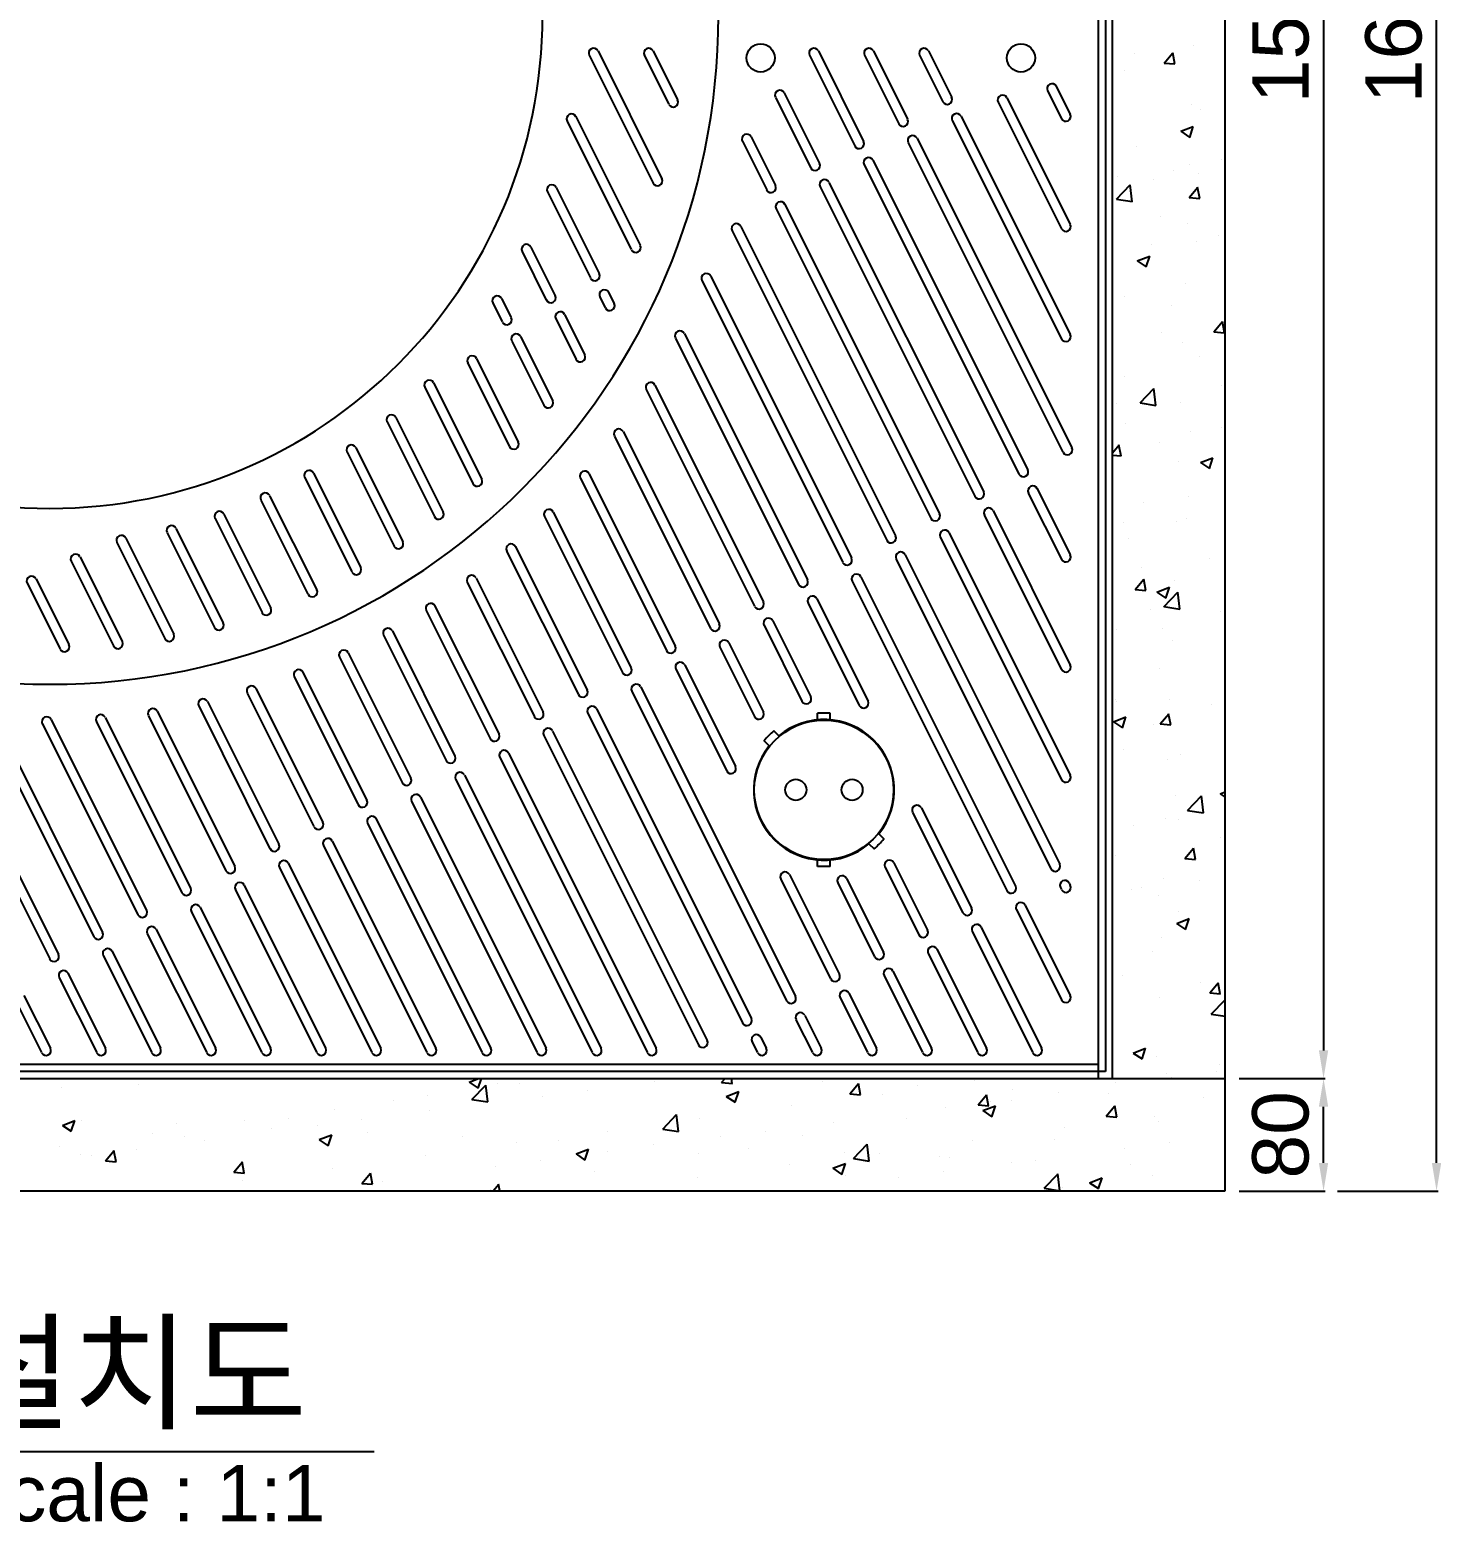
# Model space of a CAD drawing. Header units: millimetres. Extents: x 11766 to 18340, y -43240 to -38591.
# Drawn here: x 13267 to 14270, y -40943 to -39882 of the extents above; entities that cross this region are included whole.
import ezdxf
from ezdxf.enums import TextEntityAlignment as Align

# ---------------------------------------------------------------- set-up
doc = ezdxf.new("R2010")
doc.units = ezdxf.units.MM
for name, color, linetype in [('TEXT', 7, 'Continuous'), ('받침틀', 251, 'Continuous'), ('압연강', 40, 'Continuous')]:
    doc.layers.add(name, color=color, linetype=linetype)
doc.styles.get("Standard").update_dxf_attribs({"font": 'arial.ttf'})
doc.dimstyles.new('ISO-25', dxfattribs={"dimtxt": 40, "dimasz": 20, "dimexe": 1.25, "dimexo": 10, "dimgap": 10, "dimtad": 1, "dimdec": 0, "dimtxsty": 'Standard', "dimcen": 2.5, "dimclrd": 3, "dimclre": 3, "dimclrt": 3, "dimadec": 0, "dimazin": 0, "dimtfac": 1, "dimtdec": 0, "dimtmove": 0, "dimatfit": 3, "dimfxl": 0, "dimarcsym": 0})

# ---------------------------------------------------------------- blocks, each defined once
blk = doc.blocks.new('*D4')
at = {"color": 3, "lineweight": -2, "transparency": 16777216}
for p, q in [((5969.9, -46646.2), (5990.5, -46646.2)), ((5989.3, -46666.2), (5989.3, -48136.2)), ((5929.3, -48156.2), (5990.5, -48156.2))]:
    blk.add_line(p, q, dxfattribs=at)
at = {"color": 3, "transparency": 16777216}
for points in [[(5986, -46666.2), (5992.6, -46666.2), (5989.3, -46646.2)], [(5986, -48136.2), (5992.6, -48136.2), (5989.3, -48156.2)]]:
    blk.add_solid(points, dxfattribs=at)
at = {"layer": 'Defpoints', "color": 0, "transparency": 16777216}
for p in [(5959.9, -46646.2), (5919.3, -48156.2), (5989.3, -48156.2)]:
    blk.add_point(p, dxfattribs=at)
at = {"color": 3, "transparency": 16777216, "insert": (5958.9, -47401.2), "char_height": 40, "attachment_point": 5, "rotation": 90}
blk.add_mtext('1510', dxfattribs=at)
blk = doc.blocks.new('*D5')
at = {"color": 3, "lineweight": -2, "transparency": 16777216}
for p, q in [((5979.3, -48156.2), (5988, -48156.2)), ((5989.3, -48216.2), (5989.3, -48176.2)), ((5929.3, -48236.2), (5990.5, -48236.2))]:
    blk.add_line(p, q, dxfattribs=at)
at = {"color": 3, "transparency": 16777216}
for points in [[(5986, -48176.2), (5992.6, -48176.2), (5989.3, -48156.2)], [(5986, -48216.2), (5992.6, -48216.2), (5989.3, -48236.2)]]:
    blk.add_solid(points, dxfattribs=at)
at = {"layer": 'Defpoints', "color": 0, "transparency": 16777216}
for p in [(5989.3, -48156.2), (5989.3, -48156.2), (5919.3, -48236.2)]:
    blk.add_point(p, dxfattribs=at)
at = {"color": 3, "transparency": 16777216, "insert": (5958.9, -48196.2), "char_height": 40, "attachment_point": 5, "rotation": 90}
blk.add_mtext('80', dxfattribs=at)
blk = doc.blocks.new('*D2')
at = {"color": 3, "lineweight": -2, "transparency": 16777216}
for p, q in [((5999.3, -46566.2), (6070.8, -46566.2)), ((6069.6, -48216.2), (6069.6, -46586.2)), ((5999.3, -48236.2), (6070.8, -48236.2))]:
    blk.add_line(p, q, dxfattribs=at)
at = {"color": 3, "transparency": 16777216}
for points in [[(6066.3, -46586.2), (6072.9, -46586.2), (6069.6, -46566.2)], [(6066.3, -48216.2), (6072.9, -48216.2), (6069.6, -48236.2)]]:
    blk.add_solid(points, dxfattribs=at)
at = {"layer": 'Defpoints', "color": 0, "transparency": 16777216}
for p in [(5989.3, -46566.2), (6069.6, -46566.2), (5989.3, -48236.2)]:
    blk.add_point(p, dxfattribs=at)
at = {"color": 3, "transparency": 16777216, "insert": (6039.2, -47401.2), "char_height": 40, "attachment_point": 5, "rotation": 90}
blk.add_mtext('1670', dxfattribs=at)
blk = doc.blocks.new('A$C6562381F')
for p, q in [((4.5, 54.5), (-4.5, 54.5)), ((-4.5, 49.3), (-4.5, 54.5)), ((4.5, 49.3), (4.5, 54.5)), ((-4.5, -54.5), (-4.5, -49.3)), ((4.5, -54.5), (4.5, -49.3)), ((4.5, -54.5), (-4.5, -54.5))]:
    blk.add_line(p, q)
for centre, radius in [((0, 0), 49.5), ((-20, 0), 7.5), ((20, 0), 7.5)]:
    blk.add_circle(centre, radius)
blk = doc.blocks.new('AG1515')
for p, q in [((18731.1, -42292.2), (18731.1, -43042.2)), ((18731.1, -43042.2), (17231.1, -43042.2))]:
    blk.add_line(p, q)
blk.add_lwpolyline([(18495.5, -42800.3, 0.045549), (18488.5, -42807.4), (18492.1, -42811, 0.904534), (18563.1, -42880.6), (18566.7, -42884.1, 0.045549), (18573.7, -42877), (18570.1, -42873.5, 0.904534), (18499.1, -42803.8)], format="xyb", close=True)
for centre in [(18486.1, -42322.2), (18671.1, -42322.2)]:
    blk.add_circle(centre, 10)
for radius in [475, 350]:
    blk.add_arc((17981.1, -42292.2), radius, 180, 0)
at = {"layer": '압연강'}
for p, q in [((18364.3, -42320.3), (18409.7, -42411.1)), ((18370.6, -42317.2), (18416, -42408)), ((18403.4, -42320.3), (18420.8, -42355.1)), ((18409.7, -42317.2), (18427.1, -42352)), ((18520.8, -42320.3), (18553, -42384.6)), ((18527.1, -42317.2), (18559.2, -42381.5)), ((18560, -42320.3), (18584.3, -42369)), ((18566.2, -42317.2), (18590.5, -42365.8)), ((18599.1, -42320.3), (18615.6, -42353.3)), ((18605.4, -42317.2), (18621.9, -42350.2)), ((18690, -42345.5), (18699.8, -42365.3)), ((18696.2, -42342.4), (18706.1, -42362.2)), ((18496.6, -42350.2), (18521.7, -42400.3)), ((18502.9, -42347.1), (18527.9, -42397.1)), ((18654.9, -42353.6), (18699.8, -42443.5)), ((18661.1, -42350.5), (18706.1, -42440.4)), ((18348.6, -42367.1), (18394.2, -42458.4)), ((18354.8, -42363.9), (18400.5, -42455.3)), ((18622.3, -42366.7), (18699.8, -42521.8)), ((18628.6, -42363.6), (18706.1, -42518.7)), ((18479.3, -42378.2), (18496.6, -42412.8)), ((18473.1, -42381.4), (18490.4, -42415.9)), ((18591, -42382.4), (18700.9, -42602.3)), ((18597.3, -42379.2), (18707.2, -42599.1)), ((18559.7, -42398), (18669.6, -42617.9)), ((18565.9, -42394.9), (18675.9, -42614.8)), ((18334.6, -42417.4), (18365.2, -42478.5)), ((18340.8, -42414.3), (18371.4, -42475.4)), ((18528.4, -42413.7), (18638.3, -42633.6)), ((18534.6, -42410.6), (18644.6, -42630.4)), ((18497.1, -42429.3), (18607, -42649.2)), ((18503.3, -42426.2), (18613.3, -42646.1)), ((18472, -42441.9), (18582, -42661.7)), ((18465.8, -42445), (18575.7, -42664.9)), ((18316.6, -42459.7), (18333.8, -42494.2)), ((18322.9, -42456.6), (18340.1, -42491.1)), ((18444.3, -42480.4), (18544.4, -42680.5)), ((18450.6, -42477.3), (18550.7, -42677.4)), ((18302, -42493.1), (18308.8, -42506.7)), ((18371.9, -42491.9), (18375.7, -42499.7)), ((18378.1, -42488.8), (18382, -42496.6)), ((18295.7, -42496.2), (18302.5, -42509.8)), ((18346.8, -42504.5), (18361.2, -42533.2)), ((18340.6, -42507.6), (18354.9, -42536.3)), ((18309.2, -42523.3), (18332.1, -42569)), ((18315.5, -42520.1), (18338.4, -42565.8)), ((18425.6, -42521.2), (18513.1, -42696.2)), ((18431.9, -42518), (18519.4, -42693)), ((18284.2, -42535.8), (18313.9, -42595.1)), ((18277.9, -42538.9), (18307.6, -42598.3)), ((18247.4, -42556.2), (18281.6, -42624.5)), ((18253.7, -42553), (18287.9, -42621.4)), ((18404.8, -42557.7), (18481.8, -42711.8)), ((18411, -42554.6), (18488.1, -42708.7)), ((18226.9, -42577.6), (18260.5, -42644.9)), ((18220.6, -42580.8), (18254.3, -42648.1)), ((18388.4, -42587.7), (18456.8, -42724.3)), ((18198.4, -42599), (18231.9, -42665.9)), ((18382.2, -42590.8), (18450.5, -42727.5)), ((18192.2, -42602.2), (18225.6, -42669)), ((18162.1, -42620.2), (18195.7, -42687.4)), ((18168.3, -42617.1), (18201.9, -42684.3)), ((18358, -42620.8), (18419.2, -42743.1)), ((18364.3, -42617.6), (18425.4, -42740)), ((18676.3, -42631.3), (18699.8, -42678.3)), ((18682.6, -42628.2), (18706.1, -42675.2)), ((18131, -42636.3), (18164.4, -42703.2)), ((18137.2, -42633.2), (18170.7, -42700)), ((18098.4, -42649.4), (18131.8, -42716.2)), ((18104.7, -42646.3), (18138.1, -42713.1)), ((18332.5, -42647.9), (18387.9, -42758.8)), ((18338.7, -42644.8), (18394.1, -42755.6)), ((18645, -42647), (18699.8, -42756.6)), ((18651.3, -42643.8), (18706.1, -42753.5)), ((18034.9, -42663.3), (18069.1, -42731.6)), ((18064.3, -42659.5), (18098, -42726.8)), ((18070.6, -42656.4), (18104.2, -42723.6)), ((18613.7, -42662.6), (18699.8, -42834.9)), ((18620, -42659.5), (18706.1, -42831.7)), ((18028.7, -42666.4), (18062.8, -42734.7)), ((18305.6, -42672.6), (18356.6, -42774.4)), ((18311.9, -42669.4), (18362.8, -42771.3)), ((17996.2, -42679.8), (18026.3, -42739.9)), ((18002.5, -42676.6), (18032.5, -42736.8)), ((18582.4, -42678.3), (18692.4, -42898.2)), ((18588.7, -42675.2), (18698.6, -42895)), ((17964.9, -42695.4), (17988.3, -42742.1)), ((17971.2, -42692.3), (17994.5, -42739)), ((18277.6, -42694.8), (18325.3, -42790.1)), ((18283.9, -42691.7), (18331.5, -42787)), ((18551.1, -42693.9), (18661.1, -42913.8)), ((18557.4, -42690.8), (18667.3, -42910.7)), ((18526.1, -42706.5), (18562.4, -42779.1)), ((18248.5, -42714.7), (18294, -42805.7)), ((18254.7, -42711.6), (18300.2, -42802.6)), ((18519.8, -42709.6), (18556.1, -42782.2)), ((18488.5, -42725.2), (18515.4, -42779.1)), ((18494.8, -42722.1), (18521.7, -42776)), ((18218.2, -42732.4), (18262.7, -42821.4)), ((18224.4, -42729.3), (18268.9, -42818.3)), ((18463.5, -42737.8), (18488.1, -42787)), ((18186.8, -42747.9), (18231.4, -42837)), ((18193.1, -42744.8), (18237.6, -42833.9)), ((18457.2, -42740.9), (18481.8, -42790.1)), ((18160.9, -42758.8), (18206.3, -42849.6)), ((18425.9, -42756.5), (18462, -42828.7)), ((18432.2, -42753.4), (18468.3, -42825.6)), ((18127.5, -42770.3), (18175, -42865.2)), ((18154.6, -42761.9), (18200.1, -42852.7)), ((18400.9, -42769.1), (18510.8, -42988.9)), ((18093, -42779.5), (18143.7, -42880.9)), ((18121.3, -42773.4), (18168.7, -42868.3)), ((18394.6, -42772.2), (18504.5, -42992.1)), ((17894.2, -42788.8), (17980.9, -42962.3)), ((17900.4, -42785.7), (17987.2, -42959.1)), ((17942.1, -42790.7), (18018.5, -42943.5)), ((18020.3, -42790.7), (18081.1, -42912.2)), ((18051.1, -42789.5), (18106.1, -42899.7)), ((18057.3, -42786.4), (18112.4, -42896.5)), ((18086.8, -42782.6), (18137.4, -42884)), ((18363.3, -42787.8), (18473.2, -43007.7)), ((18369.5, -42784.7), (18479.5, -43004.6)), ((17935.8, -42793.8), (18012.2, -42946.6)), ((17975.7, -42795.3), (18043.5, -42931)), ((17982, -42792.2), (18049.8, -42927.8)), ((18014.1, -42793.8), (18074.8, -42915.3)), ((18338.2, -42800.4), (18448.2, -43020.2)), ((18332, -42803.5), (18441.9, -43023.4)), ((18300.7, -42819.2), (18405.6, -43028.9)), ((18307, -42816.1), (18411.8, -43025.8)), ((18275.6, -42831.7), (18372.7, -43025.8)), ((18269.4, -42834.8), (18366.4, -43028.9)), ((18238.1, -42850.5), (18327.3, -43028.9)), ((18244.3, -42847.3), (18333.6, -43025.8)), ((18600.4, -42855), (18636, -42926.3)), ((18213, -42863), (18294.4, -43025.8)), ((18594.1, -42858.2), (18629.7, -42929.5)), ((18206.8, -42866.1), (18288.2, -43028.9)), ((18175.5, -42881.8), (18249, -43028.9)), ((18181.7, -42878.6), (18255.3, -43025.8)), ((18144.2, -42897.4), (18209.9, -43028.9)), ((18150.4, -42894.3), (18216.2, -43025.8)), ((18574.5, -42897.2), (18598.4, -42945.1)), ((18580.7, -42894), (18604.7, -42942)), ((18500.4, -42905.6), (18535.8, -42976.4)), ((18506.7, -42902.4), (18542.1, -42973.3)), ((18540.9, -42908.3), (18567.1, -42960.8)), ((18547.2, -42905.2), (18573.4, -42957.6)), ((18112.8, -42913.1), (18170.8, -43028.9)), ((18119.1, -42909.9), (18177, -43025.8)), ((18699.1, -42911.6), (18699.8, -42913.1)), ((18705.3, -42908.4), (18706.1, -42910)), ((18081.5, -42928.7), (18131.7, -43028.9)), ((18087.8, -42925.6), (18137.9, -43025.8)), ((18667.8, -42927.2), (18699.8, -42991.4)), ((18674, -42924.1), (18706.1, -42988.3)), ((18642.7, -42939.7), (18685.7, -43025.8)), ((18050.2, -42944.4), (18092.5, -43028.9)), ((18056.5, -42941.2), (18098.8, -43025.8)), ((18636.5, -42942.9), (18679.5, -43028.9)), ((18018.9, -42960), (18053.4, -43028.9)), ((18025.2, -42956.9), (18059.6, -43025.8)), ((18605.2, -42958.5), (18640.4, -43028.9)), ((18611.4, -42955.4), (18646.6, -43025.8)), ((18580.1, -42971.1), (18607.5, -43025.8)), ((17987.6, -42975.7), (18014.3, -43028.9)), ((17993.9, -42972.5), (18020.5, -43025.8)), ((18573.8, -42974.2), (18601.2, -43028.9)), ((17956.3, -42991.3), (17975.1, -43028.9)), ((17962.6, -42988.2), (17981.4, -43025.8)), ((18542.5, -42989.8), (18562.1, -43028.9)), ((18548.8, -42986.7), (18568.4, -43025.8)), ((18517.5, -43002.4), (18529.2, -43025.8)), ((18511.2, -43005.5), (18523, -43028.9)), ((18479.9, -43021.1), (18483.8, -43028.9)), ((18486.2, -43018), (18490.1, -43025.8))]:
    blk.add_line(p, q, dxfattribs=at)
for centre, start, end in [((18367.4, -42318.8), 26.5651, 206.5651), ((18406.6, -42318.8), 26.5651, 206.5651), ((18524, -42318.8), 26.5651, 206.5651), ((18563.1, -42318.8), 26.5651, 206.5651), ((18602.2, -42318.8), 26.5651, 206.5651), ((18499.8, -42348.6), 26.5651, 206.5651), ((18693.1, -42344), 26.5651, 206.5651), ((18424, -42353.6), 206.5651, 26.5651), ((18618.7, -42351.7), 206.5651, 26.5651), ((18658, -42352.1), 26.5651, 206.5651), ((18351.7, -42365.5), 26.5651, 206.5651), ((18587.4, -42367.4), 206.5651, 26.5651), ((18625.4, -42365.2), 26.5651, 206.5651), ((18703, -42363.7), 206.5651, 26.5651), ((18476.2, -42379.8), 26.5651, 206.5651), ((18594.1, -42380.8), 26.5651, 206.5651), ((18556.1, -42383.1), 206.5651, 26.5651), ((18524.8, -42398.7), 206.5651, 26.5651), ((18562.8, -42396.5), 26.5651, 206.5651), ((18412.8, -42409.5), 206.5651, 26.5651), ((18531.5, -42412.1), 26.5651, 206.5651), ((18337.7, -42415.8), 26.5651, 206.5651), ((18493.5, -42414.4), 206.5651, 26.5651), ((18500.2, -42427.8), 26.5651, 206.5651), ((18468.9, -42443.4), 26.5651, 206.5651), ((18703, -42442), 206.5651, 26.5651), ((18319.7, -42458.1), 26.5651, 206.5651), ((18397.4, -42456.9), 206.5651, 26.5651), ((18368.3, -42477), 206.5651, 26.5651), ((18447.5, -42478.8), 26.5651, 206.5651), ((18298.9, -42494.7), 26.5651, 206.5651), ((18337, -42492.6), 206.5651, 26.5651), ((18375, -42490.4), 26.5651, 206.5651), ((18343.7, -42506), 26.5651, 206.5651), ((18378.9, -42498.2), 206.5651, 26.5651), ((18305.7, -42508.3), 206.5651, 26.5651), ((18428.7, -42519.6), 26.5651, 206.5651), ((18312.4, -42521.7), 26.5651, 206.5651), ((18703, -42520.2), 206.5651, 26.5651), ((18281.1, -42537.3), 26.5651, 206.5651), ((18358, -42534.7), 206.5651, 26.5651), ((18250.6, -42554.6), 26.5651, 206.5651), ((18407.9, -42556.2), 26.5651, 206.5651), ((18335.2, -42567.4), 206.5651, 26.5651), ((18223.7, -42579.2), 26.5651, 206.5651), ((18385.3, -42589.2), 26.5651, 206.5651), ((18195.3, -42600.6), 26.5651, 206.5651), ((18310.7, -42596.7), 206.5651, 26.5651), ((18704.1, -42600.7), 206.5651, 26.5651), ((18165.2, -42618.7), 26.5651, 206.5651), ((18284.8, -42623), 206.5651, 26.5651), ((18361.1, -42619.2), 26.5651, 206.5651), ((18672.8, -42616.3), 206.5651, 26.5651), ((18134.1, -42634.7), 26.5651, 206.5651), ((18641.5, -42632), 206.5651, 26.5651), ((18679.5, -42629.8), 26.5651, 206.5651), ((18335.6, -42646.4), 26.5651, 206.5651), ((18648.2, -42645.4), 26.5651, 206.5651), ((18101.5, -42647.8), 26.5651, 206.5651), ((18257.4, -42646.5), 206.5651, 26.5651), ((18610.1, -42647.6), 206.5651, 26.5651), ((18031.8, -42664.9), 26.5651, 206.5651), ((18067.5, -42657.9), 26.5651, 206.5651), ((18578.8, -42663.3), 206.5651, 26.5651), ((18616.9, -42661.1), 26.5651, 206.5651), ((17999.3, -42678.2), 26.5651, 206.5651), ((18228.7, -42667.4), 206.5651, 26.5651), ((18308.8, -42671), 26.5651, 206.5651), ((18585.6, -42676.7), 26.5651, 206.5651), ((18198.8, -42685.9), 206.5651, 26.5651), ((18547.5, -42679), 206.5651, 26.5651), ((18703, -42676.8), 206.5651, 26.5651), ((17968, -42693.9), 26.5651, 206.5651), ((18280.8, -42693.2), 26.5651, 206.5651), ((18516.2, -42694.6), 206.5651, 26.5651), ((18554.2, -42692.4), 26.5651, 206.5651), ((18167.6, -42701.6), 206.5651, 26.5651), ((18522.9, -42708), 26.5651, 206.5651), ((18134.9, -42714.6), 206.5651, 26.5651), ((18251.6, -42713.2), 26.5651, 206.5651), ((18484.9, -42710.3), 206.5651, 26.5651), ((18101.1, -42725.2), 206.5651, 26.5651), ((18221.3, -42730.9), 26.5651, 206.5651), ((18453.6, -42725.9), 206.5651, 26.5651), ((18491.6, -42723.7), 26.5651, 206.5651), ((18029.4, -42738.4), 206.5651, 26.5651), ((18065.9, -42733.2), 206.5651, 26.5651), ((18460.3, -42739.3), 26.5651, 206.5651), ((17991.4, -42740.6), 206.5651, 26.5651), ((18189.9, -42746.4), 26.5651, 206.5651), ((18422.3, -42741.6), 206.5651, 26.5651), ((18157.8, -42760.3), 26.5651, 206.5651), ((18391, -42757.2), 206.5651, 26.5651), ((18429, -42755), 26.5651, 206.5651), ((18703, -42755), 206.5651, 26.5651), ((18124.4, -42771.8), 26.5651, 206.5651), ((18397.7, -42770.6), 26.5651, 206.5651), ((18089.9, -42781.1), 26.5651, 206.5651), ((18359.7, -42772.9), 206.5651, 26.5651), ((18518.6, -42777.6), 206.5651, 26.5651), ((18559.3, -42780.6), 206.5651, 26.5651), ((17978.8, -42793.8), 26.5651, 206.5651), ((18017.2, -42792.2), 26.5651, 206.5651), ((18054.2, -42787.9), 26.5651, 206.5651), ((18328.4, -42788.5), 206.5651, 26.5651), ((18366.4, -42786.3), 26.5651, 206.5651), ((18484.9, -42788.6), 206.5651, 26.5651), ((18335.1, -42801.9), 26.5651, 206.5651), ((18297.1, -42804.2), 206.5651, 26.5651), ((18265.8, -42819.8), 206.5651, 26.5651), ((18303.8, -42817.6), 26.5651, 206.5651), ((18234.5, -42835.5), 206.5651, 26.5651), ((18272.5, -42833.2), 26.5651, 206.5651), ((18465.1, -42827.2), 206.5651, 26.5651), ((18703, -42833.3), 206.5651, 26.5651), ((18203.2, -42851.1), 206.5651, 26.5651), ((18241.2, -42848.9), 26.5651, 206.5651), ((18597.2, -42856.6), 26.5651, 206.5651), ((18171.9, -42866.8), 206.5651, 26.5651), ((18209.9, -42864.5), 26.5651, 206.5651), ((18140.6, -42882.4), 206.5651, 26.5651), ((18178.6, -42880.2), 26.5651, 206.5651), ((18109.3, -42898.1), 206.5651, 26.5651), ((18147.3, -42895.9), 26.5651, 206.5651), ((18577.6, -42895.6), 26.5651, 206.5651), ((18695.5, -42896.6), 206.5651, 26.5651), ((18116, -42911.5), 26.5651, 206.5651), ((18503.5, -42904), 26.5651, 206.5651), ((18544, -42906.7), 26.5651, 206.5651), ((18702.2, -42910), 26.5651, 206.5651), ((18078, -42913.7), 206.5651, 26.5651), ((18664.2, -42912.2), 206.5651, 26.5651), ((18703, -42911.6), 206.5651, 26.5651), ((18046.7, -42929.4), 206.5651, 26.5651), ((18084.7, -42927.2), 26.5651, 206.5651), ((18632.9, -42927.9), 206.5651, 26.5651), ((18670.9, -42925.7), 26.5651, 206.5651), ((18053.4, -42942.8), 26.5651, 206.5651), ((18639.6, -42941.3), 26.5651, 206.5651), ((18015.4, -42945), 206.5651, 26.5651), ((18601.6, -42943.5), 206.5651, 26.5651), ((17984, -42960.7), 206.5651, 26.5651), ((18022.1, -42958.5), 26.5651, 206.5651), ((18570.3, -42959.2), 206.5651, 26.5651), ((18608.3, -42957), 26.5651, 206.5651), ((17990.8, -42974.1), 26.5651, 206.5651), ((18577, -42972.6), 26.5651, 206.5651), ((18539, -42974.9), 206.5651, 26.5651), ((18507.7, -42990.5), 206.5651, 26.5651), ((18545.7, -42988.3), 26.5651, 206.5651), ((18703, -42989.8), 206.5651, 26.5651), ((18514.4, -43003.9), 26.5651, 206.5651), ((18476.4, -43006.2), 206.5651, 26.5651), ((18445, -43021.8), 206.5651, 26.5651), ((18483.1, -43019.6), 26.5651, 206.5651), ((17978.3, -43027.4), 206.5651, 26.5651), ((18017.4, -43027.4), 206.5651, 26.5651), ((18056.5, -43027.4), 206.5651, 26.5651), ((18095.6, -43027.4), 206.5651, 26.5651), ((18134.8, -43027.4), 206.5651, 26.5651), ((18173.9, -43027.4), 206.5651, 26.5651), ((18213, -43027.4), 206.5651, 26.5651), ((18252.2, -43027.4), 206.5651, 26.5651), ((18291.3, -43027.4), 206.5651, 26.5651), ((18330.4, -43027.4), 206.5651, 26.5651), ((18369.6, -43027.4), 206.5651, 26.5651), ((18408.7, -43027.4), 206.5651, 26.5651), ((18487, -43027.4), 206.5651, 26.5651), ((18526.1, -43027.4), 206.5651, 26.5651), ((18565.2, -43027.4), 206.5651, 26.5651), ((18604.4, -43027.4), 206.5651, 26.5651), ((18643.5, -43027.4), 206.5651, 26.5651), ((18682.6, -43027.4), 206.5651, 26.5651)]:
    blk.add_arc(centre, 3.5, start, end, dxfattribs=at)
blk = doc.blocks.new('A$C6E9547A8')
at = {"linetype": 'Continuous'}
for p, q in [((815.8, -91.9), (815.8, -91.9)), ((773.8, -97.9), (773.8, -97.9)), ((794.8, -104.7), (800.9, -97.4)), ((794.8, -104.7), (802.4, -105.3)), ((799.7, -99), (799.7, -99)), ((802.3, -105.3), (800.9, -97.4)), ((766.8, -109.8), (766.8, -109.8)), ((814.3, -134.2), (814.3, -134.2)), ((820.6, -137.4), (820.6, -137.4)), ((806.5, -153.2), (815.4, -149.8)), ((806.5, -153.2), (812.9, -157.5)), ((812.9, -157.5), (815.4, -149.8)), ((775, -163.9), (775, -163.9)), ((812.7, -176.5), (812.7, -176.5)), ((835.7, -172.9), (835.7, -172.9)), ((761.6, -185.6), (761.6, -185.6)), ((787.2, -187.5), (787.2, -187.5)), ((801.7, -180.9), (801.7, -180.9)), ((819, -183.3), (819, -183.3)), ((760.8, -201.5), (770.7, -191.2)), ((772.1, -203.3), (770.7, -191.2)), ((812.4, -200.2), (818.6, -192.9)), ((812.4, -200.2), (820, -200.9)), ((820, -200.9), (818.5, -192.9)), ((760.8, -201.5), (772.1, -203.2)), ((792, -213.5), (792, -213.5)), ((811.2, -218.7), (811.2, -218.7)), ((817.5, -231.3), (817.5, -231.3)), ((833.7, -227.1), (833.7, -227.1)), ((775.6, -245.3), (784.5, -241.9)), ((782, -249.6), (784.5, -241.9)), ((785.6, -233.4), (785.6, -233.4)), ((775.6, -245.3), (782, -249.6)), ((809.7, -261), (809.7, -261)), ((766.5, -270.6), (766.5, -270.6)), ((800.3, -277.1), (800.3, -277.1)), ((792.8, -296.2), (792.8, -296.2)), ((830.1, -295.7), (836.2, -288.4)), ((830.1, -295.7), (837.7, -296.4)), ((837.6, -296.4), (836.1, -288.4)), ((808.1, -303.3), (808.1, -303.3)), ((819.5, -313.3), (819.5, -313.3)), ((766.9, -327.2), (766.9, -327.2)), ((777.6, -346.2), (787.5, -335.9)), ((788.9, -348), (787.5, -335.9)), ((835.3, -333.7), (835.3, -333.7)), ((761.2, -346.4), (761.2, -346.4)), ((777.6, -346.2), (788.9, -348)), ((806.6, -345.6), (806.6, -345.6)), ((767.5, -360.8), (767.5, -360.8)), ((813.7, -366.8), (813.7, -366.8)), ((835.3, -363.6), (835.3, -363.6)), ((758, -381.6), (762.7, -376)), ((764.1, -384), (762.6, -376)), ((791.6, -374.3), (791.6, -374.3)), ((758, -383.4), (764.2, -383.9)), ((805, -387.9), (805, -387.9)), ((820.5, -388.6), (829.4, -385.1)), ((820.5, -388.6), (826.9, -392.8)), ((826.9, -392.8), (829.4, -385.1)), ((812.1, -412.7), (812.1, -412.7)), ((780.3, -416.9), (780.3, -416.9)), ((766.1, -431.4), (766.1, -431.4)), ((803.5, -430.1), (803.5, -430.1)), ((810.6, -428.5), (810.6, -428.5)), ((769.5, -442.7), (769.5, -442.7)), ((837.3, -445.6), (837.3, -445.6)), ((778.6, -462.8), (778.6, -462.8)), ((826.7, -456.4), (826.7, -456.4)), ((774.2, -478.8), (780.3, -471.5)), ((781.7, -479.5), (780.3, -471.5)), ((801.9, -472.4), (801.9, -472.4)), ((774.2, -478.8), (781.8, -479.5)), ((789.6, -480.6), (798.5, -477.2)), ((789.6, -480.7), (796, -484.9)), ((794.5, -491), (804.4, -480.7)), ((796, -484.9), (798.5, -477.2)), ((805.8, -492.7), (804.4, -480.7)), ((785.3, -493.1), (785.3, -493.1)), ((794.5, -490.9), (805.8, -492.7)), ((834.9, -494.5), (834.9, -494.5)), ((760.8, -507.2), (760.8, -507.2)), ((793.3, -506.5), (793.3, -506.5)), ((800.4, -514.7), (800.4, -514.7)), ((791.3, -535.1), (791.3, -535.1)), ((759.9, -556.6), (759.9, -556.6)), ((760.6, -558), (760.6, -558)), ((798.8, -557), (798.8, -557)), ((828.4, -560.8), (828.4, -560.8)), ((758.7, -572.7), (767.6, -569.3)), ((765.1, -577), (767.6, -569.3)), ((791.8, -574.3), (798, -567)), ((799.4, -575), (797.9, -567)), ((758.7, -572.8), (765.1, -577)), ((787.3, -575), (787.3, -575)), ((791.8, -574.3), (799.4, -575)), ((765.7, -592.3), (765.7, -592.3)), ((797.3, -599.2), (797.3, -599.2)), ((806.7, -596.1), (806.7, -596.1)), ((803.1, -625.4), (803.1, -625.4)), ((811.3, -635.7), (821.2, -625.4)), ((822.6, -637.5), (821.2, -625.4)), ((834.5, -623.9), (838, -626.2)), ((834.6, -623.9), (838, -622.6)), ((811.3, -635.7), (822.6, -637.4)), ((773.3, -646.2), (773.3, -646.2)), ((795.8, -641.5), (795.8, -641.5)), ((805.1, -642), (805.1, -642)), ((834.5, -655.3), (834.5, -655.3)), ((809.5, -669.9), (815.6, -662.6)), ((817, -670.5), (815.5, -662.6)), ((760.5, -668), (760.5, -668)), ((809.5, -669.9), (817, -670.5)), ((794.2, -683.8), (794.2, -683.8)), ((819.8, -685.8), (819.8, -685.8)), ((771.7, -692.1), (771.7, -692.1)), ((778.4, -690.3), (778.4, -690.3)), ((790.9, -695.9), (790.9, -695.9)), ((805.1, -707.4), (805.1, -707.4)), ((803.6, -716), (810, -720.2)), ((803.7, -716), (812.5, -712.6)), ((810, -720.2), (812.5, -712.6)), ((792.7, -726.1), (792.7, -726.1)), ((786.4, -735.9), (786.4, -735.9)), ((765.3, -753.1), (765.3, -753.1)), ((820.9, -757.7), (820.9, -757.7)), ((827.1, -765.4), (833.2, -758.1)), ((834.6, -766.1), (833.1, -758.1)), ((791.1, -768.4), (791.1, -768.4)), ((827.1, -765.4), (834.7, -766.1)), ((828.2, -780.4), (838, -770.2)), ((828.1, -780.4), (838, -781.9)), ((833.2, -775.4), (833.2, -775.4)), ((772.7, -808.1), (781.6, -804.6)), ((779.1, -812.3), (781.6, -804.7)), ((772.7, -808.1), (779.1, -812.3)), ((789.6, -810.6), (789.6, -810.6)), ((834.2, -816.1), (834.2, -816.1)), ((97.9, -826.5), (97.9, -826.5)), ((301, -828.7), (307.6, -826.1)), ((307.3, -833), (309.6, -826.1)), ((480.3, -829), (482.8, -826.1)), ((487.8, -829.7), (487.2, -826.1)), ((796.2, -822.6), (796.2, -822.6)), ((799.8, -825.5), (799.8, -825.5)), ((831.6, -821.3), (831.6, -821.3)), ((11.4, -832.5), (11.4, -832.5)), ((66.1, -830.7), (66.1, -830.7)), ((301, -828.7), (307.3, -833)), ((302.8, -841.1), (312.7, -830.8)), ((314.1, -842.8), (312.7, -830.8)), ((321, -829.4), (321, -829.4)), ((336.3, -829.7), (336.3, -829.7)), ((384.7, -834.5), (384.7, -834.5)), ((432.8, -828.1), (432.8, -828.1)), ((480.3, -829), (487.9, -829.7)), ((483.5, -838.9), (492.4, -835.4)), ((489.8, -843.1), (492.4, -835.4)), ((551.7, -828.2), (551.7, -828.2)), ((571.4, -837), (577.5, -829.7)), ((571.4, -837), (579, -837.7)), ((578.9, -837.7), (577.5, -829.7)), ((594.3, -837.2), (594.3, -837.2)), ((619.5, -831.1), (619.5, -831.1)), ((660.2, -827.7), (660.2, -827.7)), ((687.3, -833.9), (687.3, -833.9)), ((719.6, -836.1), (719.6, -836.1)), ((755.1, -836.8), (755.1, -836.8)), ((760.1, -828.9), (760.1, -828.9)), ((205.2, -848.1), (205.2, -848.1)), ((246.9, -842.1), (246.9, -842.1)), ((271.1, -838.6), (271.1, -838.6)), ((302.8, -841.1), (314.1, -842.8)), ((352.9, -838.7), (352.9, -838.7)), ((483.5, -838.9), (489.8, -843.1)), ((530.1, -845.4), (530.1, -845.4)), ((639.7, -846.6), (639.7, -846.6)), ((662.5, -845), (668.6, -837.7)), ((662.5, -845), (670.1, -845.6)), ((666, -849), (674.9, -845.6)), ((670, -845.7), (668.6, -837.7)), ((671.5, -842.4), (671.5, -842.4)), ((672.4, -853.3), (674.9, -845.6)), ((686, -841.6), (686, -841.6)), ((753.6, -852.9), (759.7, -845.6)), ((761.1, -853.6), (759.7, -845.7)), ((822.9, -839.7), (822.9, -839.7)), ((11.8, -859.5), (20.7, -856.1)), ((18.1, -863.7), (20.7, -856.1)), ((25.1, -855.7), (25.1, -855.7)), ((92.9, -858.5), (92.9, -858.5)), ((141, -856.3), (141, -856.3)), ((172.8, -854.8), (172.8, -854.8)), ((224.6, -855.5), (224.6, -855.5)), ((272.7, -849.2), (272.7, -849.2)), ((438.4, -862.1), (448.3, -851.8)), ((449.7, -863.9), (448.3, -851.8)), ((464.9, -854.3), (464.9, -854.3)), ((559.5, -857.1), (559.5, -857.1)), ((612, -854.3), (612, -854.3)), ((666, -849), (672.4, -853.3)), ((753.6, -852.9), (761.2, -853.6)), ((788, -852.9), (788, -852.9)), ((790.5, -856.7), (790.5, -856.7)), ((11.8, -859.5), (18.1, -863.7)), ((75.8, -865.2), (75.8, -865.2)), ((98.8, -867.5), (98.8, -867.5)), ((160.7, -861.4), (160.7, -861.4)), ((192.8, -859.7), (192.8, -859.7)), ((194.3, -869.6), (203.2, -866.2)), ((200.6, -873.9), (203.2, -866.2)), ((228.5, -864.2), (228.5, -864.2)), ((296.3, -867.1), (296.3, -867.1)), ((398.9, -863.8), (398.9, -863.8)), ((438.4, -862.1), (449.7, -863.8)), ((479.6, -867.7), (479.6, -867.7)), ((511.4, -863.5), (511.4, -863.5)), ((537.9, -867), (537.9, -867)), ((723.9, -861), (723.9, -861)), ((9.9, -874.7), (9.9, -874.7)), ((42.5, -884.7), (48.6, -877.4)), ((50, -885.4), (48.5, -877.4)), ((64.5, -876.6), (64.5, -876.6)), ((112.6, -870.3), (112.6, -870.3)), ((194.3, -869.7), (200.6, -873.9)), ((334.8, -871.9), (334.8, -871.9)), ((364.1, -870), (364.1, -870)), ((376.8, -879.8), (385.7, -876.4)), ((376.8, -879.8), (383.1, -884.1)), ((383.1, -884.1), (385.7, -876.4)), ((399.4, -878.2), (399.4, -878.2)), ((431.9, -872.8), (431.9, -872.8)), ((463.8, -879.7), (463.8, -879.7)), ((499.7, -875.7), (499.7, -875.7)), ((567.5, -878.6), (567.5, -878.6)), ((573.9, -883.1), (583.8, -872.8)), ((585.2, -884.9), (583.8, -872.8)), ((592.7, -879.5), (592.7, -879.5)), ((658.7, -870), (658.7, -870)), ((716.5, -869.5), (716.5, -869.5)), ((766.4, -875.6), (766.4, -875.6)), ((798.2, -871.4), (798.2, -871.4)), ((24.7, -880.2), (24.7, -880.2)), ((32.7, -880.8), (32.7, -880.8)), ((42.5, -884.7), (50.1, -885.4)), ((133.6, -892.7), (139.7, -885.4)), ((141.1, -893.4), (139.6, -885.4)), ((203.6, -890.4), (203.6, -890.4)), ((269.6, -880.9), (269.6, -880.9)), ((319.5, -888.7), (319.5, -888.7)), ((351.3, -884.6), (351.3, -884.6)), ((528.6, -887.6), (528.6, -887.6)), ((559.3, -890), (568.2, -886.6)), ((559.3, -890), (565.6, -894.3)), ((565.6, -894.3), (568.2, -886.6)), ((573.9, -883.1), (585.2, -884.9)), ((635.3, -881.4), (635.3, -881.4)), ((642.4, -882.2), (642.4, -882.2)), ((686.2, -886.2), (686.2, -886.2)), ((703.1, -884.3), (703.1, -884.3)), ((770.9, -887.2), (770.9, -887.2)), ((133.6, -892.7), (141.2, -893.4)), ((139.5, -898.5), (139.5, -898.5)), ((224.7, -900.7), (230.8, -893.4)), ((224.7, -900.7), (232.3, -901.3)), ((232.2, -901.3), (230.7, -893.4)), ((239.3, -899.3), (239.3, -899.3)), ((389.8, -892.4), (389.8, -892.4)), ((463.4, -896.6), (463.4, -896.6)), ((568.3, -894.9), (568.3, -894.9)), ((606.3, -896.7), (606.3, -896.7)), ((638.1, -892.5), (638.1, -892.5)), ((709.5, -904.2), (719.4, -893.8)), ((720.7, -905.9), (719.3, -893.8)), ((741.8, -900.2), (750.7, -896.7)), ((741.8, -900.2), (748.2, -904.4)), ((748.2, -904.4), (750.7, -896.8)), ((786.5, -895.2), (786.5, -895.2)), ((191.2, -905.6), (191.2, -905.6)), ((315.7, -905.1), (315.7, -905.1)), ((317.9, -906.1), (321.9, -901.3)), ((322.7, -906.1), (321.8, -901.3)), ((397.4, -906.1), (397.4, -906.1)), ((709.4, -904.1), (720.7, -905.9)), ((722.3, -903.3), (722.3, -903.3))]:
    blk.add_line(p, q, dxfattribs=at)
at = {"layer": '받침틀'}
for p, q in [((838, -906.1), (838, 763.9)), ((748, -826.1), (748, 683.9)), ((758, -826.1), (758, 683.9)), ((-742, -816.1), (748, -816.1)), ((-832, -826.1), (838, -826.1)), ((-832, -906.1), (838, -906.1))]:
    blk.add_line(p, q, dxfattribs=at)
for base, p1, p2, picture, middle in [((988.2, 763.9), (907.9, -906.1), (907.9, 763.9), '*D2', (957.8, -71.1)), ((907.9, -826.1), (878.6, 683.9), (838, -826.1), '*D4', (877.5, -71.1)), ((907.9, -826.1), (838, -906.1), (907.9, -826.1), '*D5', (877.5, -866.1))]:
    dim = blk.add_linear_dim(base=base, p1=p1, p2=p2, angle=90, dimstyle='ISO-25')
    dim.commit()
    dim.dimension.update_dxf_attribs({"geometry": picture, "text_midpoint": middle, "insert": (-5081.3, 47330)})

msp = doc.modelspace()

# ---------------------------------------------------------------- linework, layer by layer
msp.add_line((13511.4, -40892.6), (12791.8, -40892.6))

# ---------------------------------------------------------------- block references
for name, p in [('A$C6E9547A8', (13278, -39801.2)), ('AG1515', (-4700.1, 2419.9)), ('A$C6562381F', (13831, -40422.3))]:
    msp.add_blockref(name, p)

# ---------------------------------------------------------------- texts
at = {"layer": 'TEXT'}
msp.add_text('조립/설치도', height=66.55, dxfattribs=at).set_placement((13242, -40869.6), align=Align.CENTER)
msp.add_text('Scale : 1:1', height=39.93, dxfattribs=at).set_placement((13213.3, -40942))

doc.saveas('drawing.dxf')
